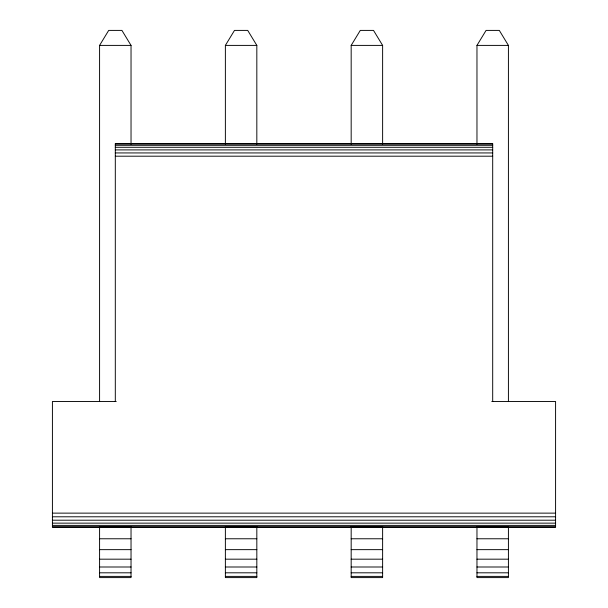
<?xml version="1.0" encoding="UTF-8"?>
<svg xmlns="http://www.w3.org/2000/svg" width="608" height="608" viewBox="0 0 608 608"><rect width="100%" height="100%" fill="white"/><g stroke="black" fill="none" stroke-linecap="round" stroke-linejoin="round"><path stroke-width="0.91" d="M99.583 401.493L99.583 45.395L108.703 30.4L121.919 30.4L131.032 45.395L131.032 144.149M225.378 144.149L225.378 45.395L234.49 30.4L247.714 30.4L256.827 45.395L256.827 144.149M351.173 144.149L351.173 45.395L360.286 30.4L373.51 30.4L382.622 45.395L382.622 144.149M476.968 144.149L476.968 45.395L486.081 30.4L499.297 30.4L508.417 45.395L508.417 401.493M99.583 45.395L131.032 45.395M225.378 45.395L256.827 45.395M351.173 45.395L382.622 45.395M476.968 45.395L508.417 45.395M115.307 144.043L492.693 144.043M115.307 145.297L492.693 145.297M115.307 147.296L492.693 147.296M115.307 149.902L492.693 149.902M115.307 152.935L492.693 152.935M115.307 156.195L492.693 156.195M116.234 401.493L52.417 401.493L52.417 527.28L555.583 527.28L555.583 401.493L491.766 401.493M52.417 513.129L555.583 513.129M52.417 516.792L555.583 516.792M52.417 520.205L555.583 520.205M52.417 523.138L555.583 523.138M52.417 525.388L555.583 525.388M52.417 526.802L555.583 526.802M99.583 526.976L131.032 526.976M225.378 526.976L256.827 526.976M351.173 526.976L382.622 526.976M476.968 526.976L508.417 526.976M99.583 538.772L131.032 538.772M225.378 538.772L256.827 538.772M351.173 538.772L382.622 538.772M476.968 538.772L508.417 538.772M99.583 549.647L131.032 549.647M225.378 549.647L256.827 549.647M351.173 549.647L382.622 549.647M476.968 549.647L508.417 549.647M99.583 559.178L131.032 559.178M225.378 559.178L256.827 559.178M351.173 559.178L382.622 559.178M476.968 559.178L508.417 559.178M99.583 566.998L131.032 566.998M225.378 566.998L256.827 566.998M351.173 566.998L382.622 566.998M476.968 566.998L508.417 566.998M99.583 572.812L131.032 572.812M225.378 572.812L256.827 572.812M351.173 572.812L382.622 572.812M476.968 572.812L508.417 572.812M99.583 576.392L131.032 576.392M225.378 576.392L256.827 576.392M351.173 576.392L382.622 576.392M476.968 576.392L508.417 576.392M508.417 526.634L508.417 577.6L476.968 577.6L476.968 526.634M492.693 401.493L492.693 143.617L115.307 143.617L115.307 401.493M382.622 526.634L382.622 577.6L351.173 577.6L351.173 526.634M256.827 526.634L256.827 577.6L225.378 577.6L225.378 526.634M131.032 526.634L131.032 577.6L99.583 577.6L99.583 526.634"/></g></svg>
